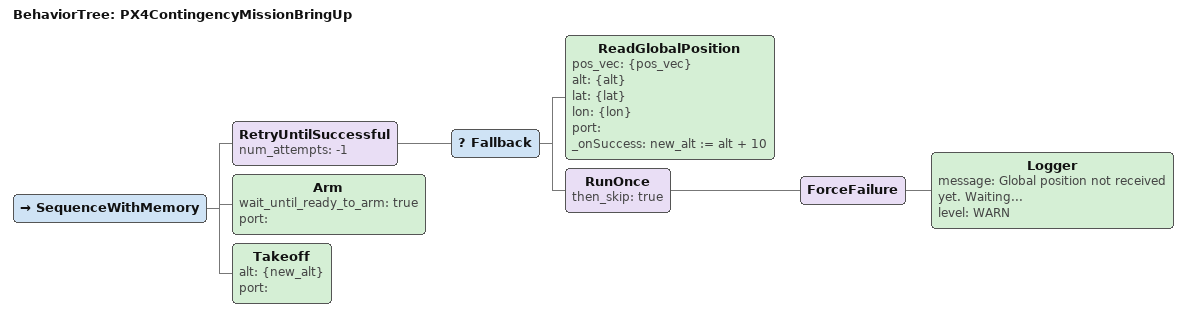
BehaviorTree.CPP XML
<?xml version="1.0" encoding="UTF-8"?>
<root BTCPP_format="4"
      main_tree_to_execute="PX4ContingencyMissionBringUp">
  <BehaviorTree ID="PX4ContingencyMissionBringUp">
    <SequenceWithMemory>
      <RetryUntilSuccessful num_attempts="-1">
        <Fallback>
          <ReadGlobalPosition pos_vec="{pos_vec}"
                              alt="{alt}"
                              lat="{lat}"
                              lon="{lon}"
                              port=""
                              _onSuccess="new_alt := alt + 10"/>
          <RunOnce then_skip="true">
            <ForceFailure>
              <Logger message="Global position not received yet. Waiting..."
                      level="WARN"/>
            </ForceFailure>
          </RunOnce>
        </Fallback>
      </RetryUntilSuccessful>
      <Arm wait_until_ready_to_arm="true"
           port=""/>
      <Takeoff alt="{new_alt}"
               port=""/>
    </SequenceWithMemory>
  </BehaviorTree>

</root>
